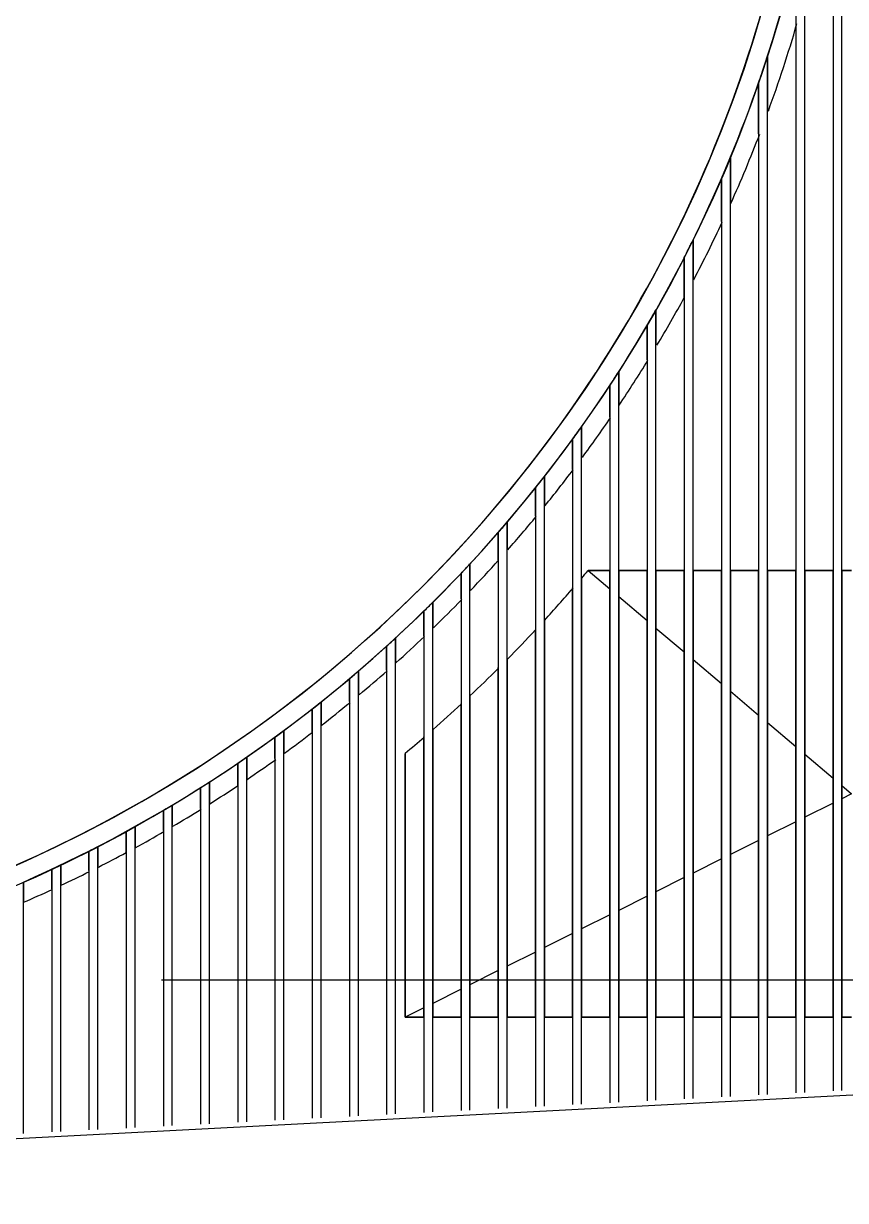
# Model space of a CAD drawing. Header units: millimetres. Extents: x -4391136 to -1798569, y -886572 to -291056.
# Drawn here: x -2135308 to -2134203, y -390037 to -388456 of the extents above; entities that cross this region are included whole.
import ezdxf

# ---------------------------------------------------------------- set-up
doc = ezdxf.new("R2010")
doc.units = ezdxf.units.MM
doc.linetypes.add('TA_GL_005.00000', pattern=[13.75, 5, -1.25, 1.25, -1.25, 5])
for name, color, linetype in [('000 - 0_SYM_DWG_GRIDLINE_MAIN_COLOR_251', 7, 'Continuous'), ('000 - CONCRETE_EX_BUILDING_SUB_COLOR_251', 7, 'Continuous'), ('000 - CONCRETE_WALL_MAIN_COLOR_1', 7, 'Continuous')]:
    doc.layers.add(name, color=color, linetype=linetype)
doc.styles.add('TA', font='', dxfattribs={"height": 4.5})
doc.styles.get('TA').set_extended_font_data('Cordia New')

# ---------------------------------------------------------------- blocks, each defined once
blk = doc.blocks.new('*U2335')
at = {"layer": '000 - 0_SYM_DWG_GRIDLINE_MAIN_COLOR_251', "color": 7, "linetype": 'ByBlock', "ltscale": 5}
blk.add_line((20, 0), (-573.796, 0), dxfattribs=at)
at = {"color": 7, "style": 'TA', "flags": 1}
blk.add_attdef('LOCATION', (6, -6), '', height=4.5, rotation=270, dxfattribs=at)
blk = doc.blocks.new('W-1-PP17-ENT2_REV00_20260527-020919_ELEVATION_2_DIMS')
at = {"layer": '000 - 0_SYM_DWG_GRIDLINE_MAIN_COLOR_251', "color": 7, "linetype": 'TA_GL_005.00000', "xscale": 50, "yscale": 50, "zscale": 50, "rotation": 180}
blk.add_blockref('*U2335', (-26525, 106090), dxfattribs=at)
blk = doc.blocks.new('A$C3de08056')
at = {"layer": '000 - CONCRETE_WALL_MAIN_COLOR_1', "color": 7}
blk.add_line((-25909.9, -239), (-28909.6, -396.2), dxfattribs=at)
blk = doc.blocks.new('DPA_CP_Entrance Canopy Curve_Ent 2_Edge Rev B-2 - Entrance Canopy Curve_Right-28747511-ENTRANCE 2 - ELEVATION 2')
at = {"layer": '000 - CONCRETE_EX_BUILDING_SUB_COLOR_251', "color": 7}
for p, q in [((-516578.4, 108215), (-516578.4, 105940.8)), ((-516566.4, 105941.4), (-516566.4, 108215)), ((-516616.4, 105938.8), (-516616.4, 107520.6)), ((-516628.4, 107466.8), (-516628.4, 105938.2)), ((-516666.4, 105936.2), (-516666.4, 107331.2)), ((-516666.4, 107331.2), (-516666.4, 107257.7)), ((-516678.4, 107295.2), (-516678.4, 105935.6)), ((-516678.4, 107226.9), (-516678.4, 107295.2)), ((-516716.4, 105933.6), (-516716.4, 107194.9)), ((-516716.4, 107194.9), (-516716.4, 107133.2)), ((-516728.4, 107166.5), (-516728.4, 105932.9)), ((-516728.4, 107108.7), (-516728.4, 107166.5)), ((-516766.4, 105930.9), (-516766.4, 107084.3)), ((-516766.4, 107084.3), (-516766.4, 107031)), ((-516778.4, 107060.4), (-516778.4, 105930.3)), ((-516778.4, 107007.2), (-516778.4, 107060.4)), ((-516816.4, 105928.3), (-516816.4, 106989.9)), ((-516816.4, 106989.9), (-516816.4, 106943.4)), ((-516828.4, 106969.1), (-516828.4, 105927.7)), ((-516828.4, 106923.2), (-516828.4, 106969.1)), ((-516866.4, 105925.7), (-516866.4, 106907.1)), ((-516866.4, 106907.1), (-516866.4, 106862.7)), ((-516878.4, 106888.6), (-516878.4, 105925.1)), ((-516878.4, 106845.9), (-516878.4, 106888.6)), ((-516916.4, 105923.1), (-516916.4, 106833)), ((-516916.4, 106833), (-516916.4, 106792.7)), ((-516928.4, 106816.4), (-516928.4, 105922.5)), ((-516928.4, 106775.9), (-516928.4, 106816.4)), ((-516966.4, 105920.5), (-516966.4, 106766)), ((-516966.4, 106766), (-516966.4, 106727.7)), ((-516978.4, 106750.9), (-516978.4, 105919.8)), ((-516978.4, 106713.5), (-516978.4, 106750.9)), ((-517016.4, 105917.8), (-517016.4, 106705)), ((-517016.4, 106705), (-517016.4, 106668.7)), ((-517028.4, 106691.1), (-517028.4, 105917.2)), ((-517028.4, 106654.5), (-517028.4, 106691.1)), ((-517066.4, 105915.2), (-517066.4, 106648.9)), ((-517066.4, 106648.9), (-517066.4, 106614)), ((-517078.4, 106636.1), (-517078.4, 105914.6)), ((-517078.4, 106602), (-517078.4, 106636.1)), ((-516907.6, 106640), (-516878.4, 106640)), ((-516878.4, 106640), (-516907.6, 106640)), ((-516907.6, 106640), (-516878.4, 106640)), ((-516878.4, 106640), (-516907.6, 106640)), ((-516907.6, 106640), (-516878.4, 106640)), ((-516878.4, 106640), (-516907.6, 106640)), ((-516878.4, 106040), (-516878.4, 106640)), ((-516866.4, 106640), (-516828.4, 106640)), ((-516828.4, 106640), (-516866.4, 106640)), ((-516866.4, 106640), (-516866.4, 106040)), ((-516866.4, 106640), (-516828.4, 106640)), ((-516828.4, 106640), (-516866.4, 106640)), ((-516866.4, 106640), (-516828.4, 106640)), ((-516828.4, 106640), (-516866.4, 106640)), ((-516828.4, 106040), (-516828.4, 106640)), ((-516816.4, 106640), (-516778.4, 106640)), ((-516778.4, 106640), (-516816.4, 106640)), ((-516816.4, 106640), (-516816.4, 106040)), ((-516816.4, 106640), (-516778.4, 106640)), ((-516778.4, 106640), (-516816.4, 106640)), ((-516816.4, 106640), (-516778.4, 106640)), ((-516778.4, 106640), (-516816.4, 106640)), ((-516778.4, 106040), (-516778.4, 106640)), ((-516766.4, 106640), (-516728.4, 106640)), ((-516728.4, 106640), (-516766.4, 106640)), ((-516766.4, 106640), (-516766.4, 106040)), ((-516766.4, 106640), (-516728.4, 106640)), ((-516728.4, 106640), (-516766.4, 106640)), ((-516766.4, 106640), (-516728.4, 106640)), ((-516728.4, 106640), (-516766.4, 106640)), ((-516728.4, 106040), (-516728.4, 106640)), ((-516716.4, 106640), (-516678.4, 106640)), ((-516678.4, 106640), (-516716.4, 106640)), ((-516716.4, 106640), (-516716.4, 106040)), ((-516716.4, 106640), (-516678.4, 106640)), ((-516678.4, 106640), (-516716.4, 106640)), ((-516716.4, 106640), (-516678.4, 106640)), ((-516678.4, 106640), (-516716.4, 106640)), ((-516678.4, 106040), (-516678.4, 106640)), ((-516666.4, 106640), (-516628.4, 106640)), ((-516628.4, 106640), (-516666.4, 106640)), ((-516666.4, 106640), (-516666.4, 106040)), ((-516666.4, 106640), (-516628.4, 106640)), ((-516628.4, 106640), (-516666.4, 106640)), ((-516666.4, 106640), (-516628.4, 106640)), ((-516628.4, 106640), (-516666.4, 106640)), ((-516628.4, 106040), (-516628.4, 106640)), ((-516616.4, 106640), (-516578.4, 106640)), ((-516578.4, 106640), (-516616.4, 106640)), ((-516616.4, 106640), (-516616.4, 106040)), ((-516616.4, 106640), (-516578.4, 106640)), ((-516578.4, 106640), (-516616.4, 106640)), ((-516616.4, 106640), (-516578.4, 106640)), ((-516578.4, 106640), (-516616.4, 106640)), ((-516578.4, 106040), (-516578.4, 106640)), ((-516566.4, 106640), (-516553.4, 106640)), ((-516553.4, 106640), (-516566.4, 106640)), ((-516566.4, 106640), (-516566.4, 106040)), ((-516566.4, 106640), (-516553.4, 106640)), ((-516553.4, 106640), (-516566.4, 106640)), ((-516566.4, 106640), (-516553.4, 106640)), ((-516553.4, 106640), (-516566.4, 106640)), ((-516928.4, 106040), (-516928.4, 106616.6)), ((-516916.4, 106630.1), (-516916.4, 106040)), ((-517128.4, 106585.3), (-517128.4, 105912)), ((-517128.4, 106552), (-517128.4, 106585.3)), ((-517116.4, 105912.6), (-517116.4, 106597.1)), ((-517116.4, 106597.1), (-517116.4, 106564)), ((-516966.4, 106573.8), (-516966.4, 106040)), ((-516978.4, 106040), (-516978.4, 106560.3)), ((-517178.4, 106538.3), (-517178.4, 105909.4)), ((-517178.4, 106506.3), (-517178.4, 106538.3)), ((-517166.4, 105910), (-517166.4, 106549.3)), ((-517166.4, 106549.3), (-517166.4, 106516.4)), ((-517016.4, 106521.6), (-517016.4, 106040)), ((-517216.4, 105907.4), (-517216.4, 106504.8)), ((-517216.4, 106504.8), (-517216.4, 106474.1)), ((-517028.4, 106040), (-517028.4, 106509.6)), ((-517228.4, 106494.6), (-517228.4, 105906.7)), ((-517228.4, 106463.9), (-517228.4, 106494.6)), ((-517266.4, 105904.7), (-517266.4, 106463.5)), ((-517266.4, 106463.5), (-517266.4, 106431.8)), ((-517078.4, 106040), (-517078.4, 106460.9)), ((-517066.4, 106471.6), (-517066.4, 106040)), ((-517278.4, 106454.1), (-517278.4, 105904.1)), ((-517278.4, 106423.1), (-517278.4, 106454.1)), ((-517116.4, 106427.2), (-517116.4, 106040)), ((-517328.4, 106416.3), (-517328.4, 105901.5)), ((-517328.4, 106387.4), (-517328.4, 106416.3)), ((-517316.4, 105902.1), (-517316.4, 106425.1)), ((-517316.4, 106425.1), (-517316.4, 106396)), ((-517128.4, 106040), (-517128.4, 106416.6)), ((-517153.4, 106040), (-517153.4, 106394.4)), ((-517153.4, 106394.4), (-517153.4, 106040)), ((-517153.4, 106040), (-517153.4, 106394.4)), ((-517153.4, 106394.4), (-517153.4, 106040)), ((-517153.4, 106040), (-517153.4, 106394.4)), ((-517153.4, 106394.4), (-517153.4, 106040)), ((-517378.4, 106381.1), (-517378.4, 105898.9)), ((-517378.4, 106351.7), (-517378.4, 106381.1)), ((-517366.4, 105899.5), (-517366.4, 106389.3)), ((-517366.4, 106389.3), (-517366.4, 106360.3)), ((-517428.4, 106348.3), (-517428.4, 105896.3)), ((-517428.4, 106320.3), (-517428.4, 106348.3)), ((-517416.4, 105896.9), (-517416.4, 106356)), ((-517416.4, 106356), (-517416.4, 106327.5)), ((-517478.4, 106317.9), (-517478.4, 105893.6)), ((-517478.4, 106290.6), (-517478.4, 106317.9)), ((-517466.4, 105894.3), (-517466.4, 106325)), ((-517466.4, 106325), (-517466.4, 106297.7)), ((-517528.4, 106289.5), (-517528.4, 105891)), ((-517528.4, 106261.3), (-517528.4, 106289.5)), ((-517516.4, 105891.6), (-517516.4, 106296.1)), ((-517516.4, 106296.1), (-517516.4, 106267.9)), ((-517566.4, 105889), (-517566.4, 106269.3)), ((-517566.4, 106269.3), (-517566.4, 106242.8)), ((-517578.4, 106263.2), (-517578.4, 105888.4)), ((-517578.4, 106236.9), (-517578.4, 106263.2)), ((-517628.4, 106238.8), (-517628.4, 105885.8)), ((-517628.4, 106212.5), (-517628.4, 106238.8)), ((-517616.4, 105886.4), (-517616.4, 106244.5)), ((-517616.4, 106244.5), (-517616.4, 106218.3)), ((-517666.4, 105883.8), (-517666.4, 106221.5)), ((-517666.4, 106221.5), (-517666.4, 106194.5)), ((-517128.4, 106040), (-517153.4, 106040)), ((-517153.4, 106040), (-517128.4, 106040)), ((-517128.4, 106040), (-517153.4, 106040)), ((-517153.4, 106040), (-517128.4, 106040)), ((-517128.4, 106040), (-517153.4, 106040)), ((-517153.4, 106040), (-517128.4, 106040)), ((-517078.4, 106040), (-517116.4, 106040)), ((-517116.4, 106040), (-517078.4, 106040)), ((-517078.4, 106040), (-517116.4, 106040)), ((-517116.4, 106040), (-517078.4, 106040)), ((-517078.4, 106040), (-517116.4, 106040)), ((-517116.4, 106040), (-517078.4, 106040)), ((-517028.4, 106040), (-517066.4, 106040)), ((-517066.4, 106040), (-517028.4, 106040)), ((-517028.4, 106040), (-517066.4, 106040)), ((-517066.4, 106040), (-517028.4, 106040)), ((-517028.4, 106040), (-517066.4, 106040)), ((-517066.4, 106040), (-517028.4, 106040)), ((-516978.4, 106040), (-517016.4, 106040)), ((-517016.4, 106040), (-516978.4, 106040)), ((-516978.4, 106040), (-517016.4, 106040)), ((-517016.4, 106040), (-516978.4, 106040)), ((-516978.4, 106040), (-517016.4, 106040)), ((-517016.4, 106040), (-516978.4, 106040)), ((-516928.4, 106040), (-516966.4, 106040)), ((-516966.4, 106040), (-516928.4, 106040)), ((-516928.4, 106040), (-516966.4, 106040)), ((-516966.4, 106040), (-516928.4, 106040)), ((-516928.4, 106040), (-516966.4, 106040)), ((-516966.4, 106040), (-516928.4, 106040)), ((-516878.4, 106040), (-516916.4, 106040)), ((-516916.4, 106040), (-516878.4, 106040)), ((-516878.4, 106040), (-516916.4, 106040)), ((-516916.4, 106040), (-516878.4, 106040)), ((-516878.4, 106040), (-516916.4, 106040)), ((-516916.4, 106040), (-516878.4, 106040)), ((-516828.4, 106040), (-516866.4, 106040)), ((-516866.4, 106040), (-516828.4, 106040)), ((-516828.4, 106040), (-516866.4, 106040)), ((-516866.4, 106040), (-516828.4, 106040)), ((-516828.4, 106040), (-516866.4, 106040)), ((-516866.4, 106040), (-516828.4, 106040)), ((-516778.4, 106040), (-516816.4, 106040)), ((-516816.4, 106040), (-516778.4, 106040)), ((-516778.4, 106040), (-516816.4, 106040)), ((-516816.4, 106040), (-516778.4, 106040)), ((-516778.4, 106040), (-516816.4, 106040)), ((-516816.4, 106040), (-516778.4, 106040)), ((-516728.4, 106040), (-516766.4, 106040)), ((-516766.4, 106040), (-516728.4, 106040)), ((-516728.4, 106040), (-516766.4, 106040)), ((-516766.4, 106040), (-516728.4, 106040)), ((-516728.4, 106040), (-516766.4, 106040)), ((-516766.4, 106040), (-516728.4, 106040)), ((-516678.4, 106040), (-516716.4, 106040)), ((-516716.4, 106040), (-516678.4, 106040)), ((-516678.4, 106040), (-516716.4, 106040)), ((-516716.4, 106040), (-516678.4, 106040)), ((-516678.4, 106040), (-516716.4, 106040)), ((-516716.4, 106040), (-516678.4, 106040)), ((-516628.4, 106040), (-516666.4, 106040)), ((-516666.4, 106040), (-516628.4, 106040)), ((-516628.4, 106040), (-516666.4, 106040)), ((-516666.4, 106040), (-516628.4, 106040)), ((-516628.4, 106040), (-516666.4, 106040)), ((-516666.4, 106040), (-516628.4, 106040)), ((-516578.4, 106040), (-516616.4, 106040)), ((-516616.4, 106040), (-516578.4, 106040)), ((-516578.4, 106040), (-516616.4, 106040)), ((-516616.4, 106040), (-516578.4, 106040)), ((-516578.4, 106040), (-516616.4, 106040)), ((-516616.4, 106040), (-516578.4, 106040)), ((-516553.4, 106040), (-516566.4, 106040)), ((-516566.4, 106040), (-516553.4, 106040)), ((-516553.4, 106040), (-516566.4, 106040)), ((-516566.4, 106040), (-516553.4, 106040)), ((-516553.4, 106040), (-516566.4, 106040)), ((-516566.4, 106040), (-516553.4, 106040))]:
    blk.add_line(p, q, dxfattribs=at)
for radius, start, end in [(1800, 270, 360), (1825, 270.1424, 0), (1800, 326.8421, 360), (1825, 341.0969, 359.9956), (1850, 339.9645, 343.7922), (1850, 339.9645, 343.7922), (1850, 339.9645, 343.7922), (1850, 339.9645, 343.7922), (1850, 339.9645, 343.7922), (1850, 339.9645, 343.7922), (1825, 340.9444, 342.1342), (1825, 340.9444, 342.1342), (1825, 326.9004, 341.0701), (1850, 335.8089, 338.9418), (1850, 335.8089, 338.9418), (1850, 335.8089, 338.9418), (1850, 335.8089, 338.9418), (1850, 335.8089, 338.9418), (1850, 335.8089, 338.9418), (1825, 336.6073, 337.5751), (1825, 336.6073, 337.5751), (1850, 332.282, 334.9624), (1850, 332.282, 334.9624), (1850, 332.282, 334.9624), (1850, 332.282, 334.9624), (1850, 332.282, 334.9624), (1850, 332.282, 334.9624), (1825, 332.9245, 333.7643), (1825, 333.3619, 333.7643), (1825, 332.9245, 333.3444), (1850, 329.1562, 331.456), (1850, 329.1562, 331.456), (1850, 329.1562, 331.456), (1850, 329.1562, 331.456), (1850, 329.1562, 331.456), (1850, 329.1562, 331.456), (1825, 329.6563, 330.4106), (1825, 329.6563, 330.4106), (1850, 326.2149, 328.4299), (1850, 326.2149, 328.4299), (1850, 326.2149, 328.4299), (1850, 326.2149, 328.4299), (1850, 326.2149, 328.4299), (1850, 326.2149, 328.4299), (1800, 270, 326.8114), (1825, 326.6798, 327.372), (1825, 326.6798, 327.372), (1825, 293.8186, 326.8885), (1850, 323.5492, 325.5752), (1850, 323.5492, 325.5752), (1850, 323.5492, 325.5752), (1850, 323.5492, 325.5752), (1850, 323.5492, 325.5752), (1850, 323.5492, 325.5752), (1825, 323.922, 324.5667), (1825, 323.922, 324.5667), (1850, 321.0068, 322.9095), (1850, 321.0068, 322.9095), (1850, 321.0068, 322.9095), (1850, 321.0068, 322.9095), (1850, 321.0068, 322.9095), (1850, 321.0068, 322.9095), (1825, 321.3356, 321.9427), (1825, 321.3356, 321.9427), (1850, 318.6101, 320.4316), (1850, 318.6101, 320.4316), (1850, 318.6101, 320.4316), (1850, 318.6101, 320.4316), (1850, 318.6101, 320.4316), (1850, 318.6101, 320.4316), (1825, 318.8876, 319.4639), (1825, 318.8876, 319.1758), (1825, 319.1942, 319.4639), (1825, 316.5541, 317.1048), (1825, 316.5541, 317.1048), (1850, 316.3128, 318.0349), (1850, 316.3128, 318.0349), (1850, 316.3128, 318.0349), (1850, 316.3128, 318.0349), (1850, 316.3128, 318.0349), (1850, 316.3128, 318.0349), (1950, 319.7024, 320.0908), (1950, 319.7024, 320.0908), (1950, 319.7024, 320.0908), (1950, 319.7024, 320.0908), (1950, 319.7024, 320.0908), (1950, 319.7024, 320.0908), (1950, 317.4899, 319.1714), (1950, 317.4899, 319.1714), (1950, 317.4899, 319.1714), (1950, 317.4899, 319.1714), (1950, 317.4899, 319.1714), (1950, 317.4899, 319.1714), (1850, 314.1222, 315.787), (1850, 314.1222, 315.787), (1850, 314.1222, 315.787), (1850, 314.1222, 315.787), (1850, 314.1222, 315.787), (1850, 314.1222, 315.787), (1825, 314.317, 314.8459), (1825, 314.317, 314.8459), (1950, 315.3633, 316.9589), (1950, 315.3633, 316.9589), (1950, 315.3633, 316.9589), (1950, 315.3633, 316.9589), (1950, 315.3633, 316.9589), (1950, 315.3633, 316.9589), (1825, 312.162, 312.6724), (1825, 312.162, 312.6724), (1850, 311.983, 313.5965), (1850, 311.983, 313.5965), (1850, 311.983, 313.5965), (1850, 311.983, 313.5965), (1850, 311.983, 313.5965), (1850, 311.983, 313.5965), (1825, 310.0782, 310.5724), (1825, 310.0782, 310.5724), (1850, 309.9531, 311.4958), (1850, 309.9531, 311.4958), (1850, 309.9531, 311.4958), (1850, 309.9531, 311.4958), (1850, 309.9531, 311.4958), (1850, 309.9531, 311.4958), (1950, 313.2861, 314.8648), (1950, 313.2861, 314.8648), (1950, 313.2861, 314.8648), (1950, 313.2861, 314.8648), (1950, 313.2861, 314.8648), (1950, 313.2861, 314.8648), (1825, 308.0563, 308.5363), (1825, 308.0563, 308.2963), (1825, 308.3162, 308.5363), (1850, 307.9232, 309.4659), (1850, 307.9232, 309.4659), (1850, 307.9232, 309.4659), (1850, 307.9232, 309.4659), (1850, 307.9232, 309.4659), (1850, 307.9232, 309.4659), (1950, 311.3215, 312.8142), (1950, 311.3215, 312.8142), (1950, 311.3215, 312.8142), (1950, 311.3215, 312.8142), (1950, 311.3215, 312.8142), (1950, 311.3215, 312.8142), (1825, 306.0888, 306.5564), (1825, 306.1191, 306.5564), (1850, 306.0181, 307.4646), (1850, 306.0181, 307.4646), (1850, 306.0181, 307.4646), (1850, 306.0181, 307.4646), (1850, 306.0181, 307.4646), (1850, 306.0181, 307.4646), (1950, 309.8683, 310.8501), (1950, 309.8683, 310.8501), (1950, 309.8683, 310.8501), (1950, 309.8683, 310.8501), (1950, 309.8683, 310.8501), (1950, 309.8683, 310.8501), (1825, 304.1693, 304.6259), (1825, 304.1693, 304.6259), (1850, 304.1149, 305.5614), (1850, 304.1149, 305.5614), (1850, 304.1149, 305.5614), (1850, 304.1149, 305.5614), (1850, 304.1149, 305.5614), (1850, 304.1149, 305.5614), (1825, 302.2926, 302.7394), (1825, 302.2926, 302.7394), (1850, 302.2614, 303.6581), (1850, 302.2614, 303.6581), (1850, 302.2614, 303.6581), (1850, 302.2614, 303.6581), (1850, 302.2614, 303.6581), (1850, 302.2614, 303.6581), (1825, 300.454, 300.892), (1825, 300.454, 300.892), (1850, 300.4583, 301.8286), (1850, 300.4583, 301.8286), (1850, 300.4583, 301.8286), (1850, 300.4583, 301.8286), (1850, 300.4583, 301.8286), (1850, 300.4583, 301.8286), (1825, 298.6494, 299.0796), (1825, 298.6494, 298.8645), (1825, 298.8863, 299.0796), (1850, 298.6552, 300.0255), (1850, 298.6552, 300.0255), (1850, 298.6552, 300.0255), (1850, 298.6552, 300.0255), (1850, 298.6552, 300.0255), (1850, 298.6552, 300.0255), (1825, 296.8754, 297.2985), (1825, 296.8754, 297.2985), (1850, 296.9207, 298.2311), (1850, 296.9207, 298.2311), (1850, 296.9207, 298.2311), (1850, 296.9207, 298.2311), (1850, 296.9207, 298.2311), (1850, 296.9207, 298.2311), (1825, 295.1288, 295.5456), (1825, 295.1288, 295.5456), (1850, 295.1966, 296.5069), (1850, 295.1966, 296.5069), (1850, 295.1966, 296.5069), (1850, 295.1966, 296.5069), (1850, 295.1966, 296.5069), (1850, 295.1966, 296.5069), (1850, 293.48, 294.7828), (1850, 293.48, 294.7828), (1850, 293.48, 294.7828), (1850, 293.48, 294.7828), (1850, 293.48, 294.7828), (1850, 293.48, 294.7828)]:
    blk.add_arc((-518403.4, 107891.1), radius, start, end, dxfattribs=at)
blk = doc.blocks.new('DPA_CP_Entrance Canopy Curve_Ent 2_Edge Rev B-1 - Entrance Canopy Curve_Left-31479712-ENTRANCE 2 - ELEVATION 2')
at = {"layer": '000 - CONCRETE_EX_BUILDING_SUB_COLOR_251', "color": 7}
for p, q in [((-516666.4, 107257.7), (-516666.4, 107331.2)), ((-516666.4, 107331.2), (-516666.4, 107257.7)), ((-516678.4, 107295.2), (-516678.4, 107226.9)), ((-516678.4, 107226.9), (-516678.4, 107295.2)), ((-516716.4, 107133.2), (-516716.4, 107194.9)), ((-516716.4, 107194.9), (-516716.4, 107133.2)), ((-516728.4, 107166.5), (-516728.4, 107108.7)), ((-516728.4, 107108.7), (-516728.4, 107166.5)), ((-516766.4, 107031), (-516766.4, 107084.3)), ((-516766.4, 107084.3), (-516766.4, 107031)), ((-516778.4, 107060.4), (-516778.4, 107007.2)), ((-516778.4, 107007.2), (-516778.4, 107060.4)), ((-516816.4, 106943.4), (-516816.4, 106989.9)), ((-516816.4, 106989.9), (-516816.4, 106943.4)), ((-516828.4, 106969.1), (-516828.4, 106923.2)), ((-516828.4, 106923.2), (-516828.4, 106969.1)), ((-516866.4, 106862.7), (-516866.4, 106907.1)), ((-516866.4, 106907.1), (-516866.4, 106862.7)), ((-516878.4, 106888.6), (-516878.4, 106845.9)), ((-516878.4, 106845.9), (-516878.4, 106888.6)), ((-516916.4, 106792.7), (-516916.4, 106833)), ((-516916.4, 106833), (-516916.4, 106792.7)), ((-516928.4, 106816.4), (-516928.4, 106775.9)), ((-516928.4, 106775.9), (-516928.4, 106816.4)), ((-516966.4, 106727.7), (-516966.4, 106766)), ((-516966.4, 106766), (-516966.4, 106727.7)), ((-516978.4, 106750.9), (-516978.4, 106713.5)), ((-516978.4, 106713.5), (-516978.4, 106750.9)), ((-517016.4, 106668.7), (-517016.4, 106705)), ((-517016.4, 106705), (-517016.4, 106668.7)), ((-517028.4, 106691.1), (-517028.4, 106654.5)), ((-517028.4, 106654.5), (-517028.4, 106691.1)), ((-517066.4, 106614), (-517066.4, 106648.9)), ((-517066.4, 106648.9), (-517066.4, 106614)), ((-517078.4, 106636.1), (-517078.4, 106602)), ((-517078.4, 106602), (-517078.4, 106636.1)), ((-516907.6, 106640), (-516878.4, 106615.2)), ((-516907.6, 106640), (-516878.4, 106640)), ((-516878.4, 106640), (-516907.6, 106640)), ((-516907.6, 106640), (-516878.4, 106640)), ((-516878.4, 106640), (-516907.6, 106640)), ((-516907.6, 106640), (-516878.4, 106640)), ((-516878.4, 106640), (-516907.6, 106640)), ((-516878.4, 106640), (-516878.4, 106040)), ((-516878.4, 106040), (-516878.4, 106640)), ((-516866.4, 106640), (-516828.4, 106640)), ((-516828.4, 106640), (-516866.4, 106640)), ((-516866.4, 106040), (-516866.4, 106640)), ((-516866.4, 106640), (-516866.4, 106040)), ((-516866.4, 106640), (-516828.4, 106640)), ((-516828.4, 106640), (-516866.4, 106640)), ((-516866.4, 106640), (-516828.4, 106640)), ((-516828.4, 106640), (-516866.4, 106640)), ((-516828.4, 106640), (-516828.4, 106040)), ((-516828.4, 106040), (-516828.4, 106640)), ((-516816.4, 106640), (-516778.4, 106640)), ((-516778.4, 106640), (-516816.4, 106640)), ((-516816.4, 106040), (-516816.4, 106640)), ((-516816.4, 106640), (-516816.4, 106040)), ((-516816.4, 106640), (-516778.4, 106640)), ((-516778.4, 106640), (-516816.4, 106640)), ((-516816.4, 106640), (-516778.4, 106640)), ((-516778.4, 106640), (-516816.4, 106640)), ((-516778.4, 106640), (-516778.4, 106040)), ((-516778.4, 106040), (-516778.4, 106640)), ((-516766.4, 106640), (-516728.4, 106640)), ((-516728.4, 106640), (-516766.4, 106640)), ((-516766.4, 106040), (-516766.4, 106640)), ((-516766.4, 106640), (-516766.4, 106040)), ((-516766.4, 106640), (-516728.4, 106640)), ((-516728.4, 106640), (-516766.4, 106640)), ((-516766.4, 106640), (-516728.4, 106640)), ((-516728.4, 106640), (-516766.4, 106640)), ((-516728.4, 106640), (-516728.4, 106040)), ((-516728.4, 106040), (-516728.4, 106640)), ((-516716.4, 106640), (-516678.4, 106640)), ((-516678.4, 106640), (-516716.4, 106640)), ((-516716.4, 106040), (-516716.4, 106640)), ((-516716.4, 106640), (-516716.4, 106040)), ((-516716.4, 106640), (-516678.4, 106640)), ((-516678.4, 106640), (-516716.4, 106640)), ((-516716.4, 106640), (-516678.4, 106640)), ((-516678.4, 106640), (-516716.4, 106640)), ((-516678.4, 106640), (-516678.4, 106040)), ((-516678.4, 106040), (-516678.4, 106640)), ((-516666.4, 106640), (-516628.4, 106640)), ((-516628.4, 106640), (-516666.4, 106640)), ((-516666.4, 106040), (-516666.4, 106640)), ((-516666.4, 106640), (-516666.4, 106040)), ((-516666.4, 106640), (-516628.4, 106640)), ((-516628.4, 106640), (-516666.4, 106640)), ((-516666.4, 106640), (-516628.4, 106640)), ((-516628.4, 106640), (-516666.4, 106640)), ((-516628.4, 106640), (-516628.4, 106040)), ((-516628.4, 106040), (-516628.4, 106640)), ((-516616.4, 106640), (-516578.4, 106640)), ((-516578.4, 106640), (-516616.4, 106640)), ((-516616.4, 106040), (-516616.4, 106640)), ((-516616.4, 106640), (-516616.4, 106040)), ((-516616.4, 106640), (-516578.4, 106640)), ((-516578.4, 106640), (-516616.4, 106640)), ((-516616.4, 106640), (-516578.4, 106640)), ((-516578.4, 106640), (-516616.4, 106640)), ((-516578.4, 106640), (-516578.4, 106040)), ((-516578.4, 106040), (-516578.4, 106640)), ((-516566.4, 106640), (-516553.4, 106640)), ((-516553.4, 106640), (-516566.4, 106640)), ((-516566.4, 106040), (-516566.4, 106640)), ((-516566.4, 106640), (-516566.4, 106040)), ((-516566.4, 106640), (-516553.4, 106640)), ((-516553.4, 106640), (-516566.4, 106640)), ((-516566.4, 106640), (-516553.4, 106640)), ((-516553.4, 106640), (-516566.4, 106640)), ((-516928.4, 106616.6), (-516928.4, 106040)), ((-516928.4, 106040), (-516928.4, 106616.6)), ((-516916.4, 106040), (-516916.4, 106630.1)), ((-516916.4, 106630.1), (-516916.4, 106040)), ((-516866.4, 106605.1), (-516828.4, 106572.9)), ((-517128.4, 106585.3), (-517128.4, 106552)), ((-517128.4, 106552), (-517128.4, 106585.3)), ((-517116.4, 106564), (-517116.4, 106597.1)), ((-517116.4, 106597.1), (-517116.4, 106564)), ((-516966.4, 106040), (-516966.4, 106573.8)), ((-516966.4, 106573.8), (-516966.4, 106040)), ((-516978.4, 106560.3), (-516978.4, 106040)), ((-516978.4, 106040), (-516978.4, 106560.3)), ((-516816.4, 106562.7), (-516778.4, 106530.6)), ((-517178.4, 106538.3), (-517178.4, 106506.3)), ((-517178.4, 106506.3), (-517178.4, 106538.3)), ((-517166.4, 106516.4), (-517166.4, 106549.3)), ((-517166.4, 106549.3), (-517166.4, 106516.4)), ((-517016.4, 106040), (-517016.4, 106521.6)), ((-517016.4, 106521.6), (-517016.4, 106040)), ((-517216.4, 106474.1), (-517216.4, 106504.8)), ((-517216.4, 106504.8), (-517216.4, 106474.1)), ((-517028.4, 106509.6), (-517028.4, 106040)), ((-517028.4, 106040), (-517028.4, 106509.6)), ((-516766.4, 106520.4), (-516728.4, 106488.2)), ((-517228.4, 106494.6), (-517228.4, 106463.9)), ((-517228.4, 106463.9), (-517228.4, 106494.6)), ((-516716.4, 106478.1), (-516678.4, 106445.9)), ((-517266.4, 106431.8), (-517266.4, 106463.5)), ((-517266.4, 106463.5), (-517266.4, 106431.8)), ((-517078.4, 106460.9), (-517078.4, 106040)), ((-517078.4, 106040), (-517078.4, 106460.9)), ((-517066.4, 106040), (-517066.4, 106471.6)), ((-517066.4, 106471.6), (-517066.4, 106040)), ((-517278.4, 106454.1), (-517278.4, 106423.1)), ((-517278.4, 106423.1), (-517278.4, 106454.1)), ((-517116.4, 106040), (-517116.4, 106427.2)), ((-517116.4, 106427.2), (-517116.4, 106040)), ((-516666.4, 106435.7), (-516628.4, 106403.5)), ((-517328.4, 106416.3), (-517328.4, 106387.4)), ((-517328.4, 106387.4), (-517328.4, 106416.3)), ((-517316.4, 106396), (-517316.4, 106425.1)), ((-517316.4, 106425.1), (-517316.4, 106396)), ((-517128.4, 106416.6), (-517128.4, 106040)), ((-517128.4, 106040), (-517128.4, 106416.6)), ((-517153.4, 106040), (-517153.4, 106394.4)), ((-517153.4, 106394.4), (-517153.4, 106040)), ((-517153.4, 106040), (-517153.4, 106394.4)), ((-517153.4, 106394.4), (-517153.4, 106040)), ((-517153.4, 106040), (-517153.4, 106394.4)), ((-517153.4, 106394.4), (-517153.4, 106040)), ((-517378.4, 106381.1), (-517378.4, 106351.7)), ((-517378.4, 106351.7), (-517378.4, 106381.1)), ((-517366.4, 106360.3), (-517366.4, 106389.3)), ((-517366.4, 106389.3), (-517366.4, 106360.3)), ((-516616.4, 106393.4), (-516578.4, 106361.2)), ((-517428.4, 106348.3), (-517428.4, 106320.3)), ((-517428.4, 106320.3), (-517428.4, 106348.3)), ((-517416.4, 106327.5), (-517416.4, 106356)), ((-517416.4, 106356), (-517416.4, 106327.5)), ((-516566.4, 106351), (-516553.4, 106340)), ((-516553.4, 106340), (-516566.4, 106333.5)), ((-517478.4, 106317.9), (-517478.4, 106290.6)), ((-517478.4, 106290.6), (-517478.4, 106317.9)), ((-517466.4, 106297.7), (-517466.4, 106325)), ((-517466.4, 106325), (-517466.4, 106297.7)), ((-516578.4, 106327.5), (-516616.4, 106308.5)), ((-516628.4, 106302.5), (-516666.4, 106283.5)), ((-517528.4, 106289.5), (-517528.4, 106261.3)), ((-517528.4, 106261.3), (-517528.4, 106289.5)), ((-517516.4, 106267.9), (-517516.4, 106296.1)), ((-517516.4, 106296.1), (-517516.4, 106267.9)), ((-517566.4, 106242.8), (-517566.4, 106269.3)), ((-517566.4, 106269.3), (-517566.4, 106242.8)), ((-516678.4, 106277.5), (-516716.4, 106258.5)), ((-517578.4, 106263.2), (-517578.4, 106236.9)), ((-517578.4, 106236.9), (-517578.4, 106263.2)), ((-516728.4, 106252.5), (-516766.4, 106233.5)), ((-517628.4, 106238.8), (-517628.4, 106212.5)), ((-517628.4, 106212.5), (-517628.4, 106238.8)), ((-517616.4, 106218.3), (-517616.4, 106244.5)), ((-517616.4, 106244.5), (-517616.4, 106218.3)), ((-517666.4, 106194.5), (-517666.4, 106221.5)), ((-517666.4, 106221.5), (-517666.4, 106194.5)), ((-516778.4, 106227.5), (-516816.4, 106208.5)), ((-516828.4, 106202.5), (-516866.4, 106183.5)), ((-516878.4, 106177.5), (-516916.4, 106158.5)), ((-516928.4, 106152.5), (-516966.4, 106133.5)), ((-516978.4, 106127.5), (-517016.4, 106108.5)), ((-517028.4, 106102.5), (-517066.4, 106083.5)), ((-517078.4, 106077.5), (-517116.4, 106058.5)), ((-517128.4, 106052.5), (-517153.4, 106040)), ((-517128.4, 106040), (-517153.4, 106040)), ((-517153.4, 106040), (-517128.4, 106040)), ((-517128.4, 106040), (-517153.4, 106040)), ((-517153.4, 106040), (-517128.4, 106040)), ((-517128.4, 106040), (-517153.4, 106040)), ((-517153.4, 106040), (-517128.4, 106040)), ((-517078.4, 106040), (-517116.4, 106040)), ((-517116.4, 106040), (-517078.4, 106040)), ((-517078.4, 106040), (-517116.4, 106040)), ((-517116.4, 106040), (-517078.4, 106040)), ((-517078.4, 106040), (-517116.4, 106040)), ((-517116.4, 106040), (-517078.4, 106040)), ((-517028.4, 106040), (-517066.4, 106040)), ((-517066.4, 106040), (-517028.4, 106040)), ((-517028.4, 106040), (-517066.4, 106040)), ((-517066.4, 106040), (-517028.4, 106040)), ((-517028.4, 106040), (-517066.4, 106040)), ((-517066.4, 106040), (-517028.4, 106040)), ((-516978.4, 106040), (-517016.4, 106040)), ((-517016.4, 106040), (-516978.4, 106040)), ((-516978.4, 106040), (-517016.4, 106040)), ((-517016.4, 106040), (-516978.4, 106040)), ((-516978.4, 106040), (-517016.4, 106040)), ((-517016.4, 106040), (-516978.4, 106040)), ((-516928.4, 106040), (-516966.4, 106040)), ((-516966.4, 106040), (-516928.4, 106040)), ((-516928.4, 106040), (-516966.4, 106040)), ((-516966.4, 106040), (-516928.4, 106040)), ((-516928.4, 106040), (-516966.4, 106040)), ((-516966.4, 106040), (-516928.4, 106040)), ((-516878.4, 106040), (-516916.4, 106040)), ((-516916.4, 106040), (-516878.4, 106040)), ((-516878.4, 106040), (-516916.4, 106040)), ((-516916.4, 106040), (-516878.4, 106040)), ((-516878.4, 106040), (-516916.4, 106040)), ((-516916.4, 106040), (-516878.4, 106040)), ((-516828.4, 106040), (-516866.4, 106040)), ((-516866.4, 106040), (-516828.4, 106040)), ((-516828.4, 106040), (-516866.4, 106040)), ((-516866.4, 106040), (-516828.4, 106040)), ((-516828.4, 106040), (-516866.4, 106040)), ((-516866.4, 106040), (-516828.4, 106040)), ((-516778.4, 106040), (-516816.4, 106040)), ((-516816.4, 106040), (-516778.4, 106040)), ((-516778.4, 106040), (-516816.4, 106040)), ((-516816.4, 106040), (-516778.4, 106040)), ((-516778.4, 106040), (-516816.4, 106040)), ((-516816.4, 106040), (-516778.4, 106040)), ((-516728.4, 106040), (-516766.4, 106040)), ((-516766.4, 106040), (-516728.4, 106040)), ((-516728.4, 106040), (-516766.4, 106040)), ((-516766.4, 106040), (-516728.4, 106040)), ((-516728.4, 106040), (-516766.4, 106040)), ((-516766.4, 106040), (-516728.4, 106040)), ((-516678.4, 106040), (-516716.4, 106040)), ((-516716.4, 106040), (-516678.4, 106040)), ((-516678.4, 106040), (-516716.4, 106040)), ((-516716.4, 106040), (-516678.4, 106040)), ((-516678.4, 106040), (-516716.4, 106040)), ((-516716.4, 106040), (-516678.4, 106040)), ((-516628.4, 106040), (-516666.4, 106040)), ((-516666.4, 106040), (-516628.4, 106040)), ((-516628.4, 106040), (-516666.4, 106040)), ((-516666.4, 106040), (-516628.4, 106040)), ((-516628.4, 106040), (-516666.4, 106040)), ((-516666.4, 106040), (-516628.4, 106040)), ((-516578.4, 106040), (-516616.4, 106040)), ((-516616.4, 106040), (-516578.4, 106040)), ((-516578.4, 106040), (-516616.4, 106040)), ((-516616.4, 106040), (-516578.4, 106040)), ((-516578.4, 106040), (-516616.4, 106040)), ((-516616.4, 106040), (-516578.4, 106040)), ((-516553.4, 106040), (-516566.4, 106040)), ((-516566.4, 106040), (-516553.4, 106040)), ((-516553.4, 106040), (-516566.4, 106040)), ((-516566.4, 106040), (-516553.4, 106040)), ((-516553.4, 106040), (-516566.4, 106040)), ((-516566.4, 106040), (-516553.4, 106040))]:
    blk.add_line(p, q, dxfattribs=at)
for radius, start, end in [(1800, 326.8421, 0), (1800, 326.8421, 0), (1825, 341.0969, 359.9956), (1825, 341.0969, 359.9956), (1850, 339.9645, 343.7922), (1850, 339.9645, 343.7922), (1850, 339.9645, 343.7922), (1850, 339.9645, 343.7922), (1850, 339.9645, 343.7922), (1850, 339.9645, 343.7922), (1825, 340.9444, 342.1342), (1825, 340.9444, 342.1342), (1825, 326.9004, 341.0701), (1825, 326.9004, 341.0701), (1850, 335.8089, 338.9418), (1850, 335.8089, 338.9418), (1850, 335.8089, 338.9418), (1850, 335.8089, 338.9418), (1850, 335.8089, 338.9418), (1850, 335.8089, 338.9418), (1825, 336.6073, 337.5751), (1825, 336.6073, 337.5751), (1850, 332.282, 334.9624), (1850, 332.282, 334.9624), (1850, 332.282, 334.9624), (1850, 332.282, 334.9624), (1850, 332.282, 334.9624), (1850, 332.282, 334.9624), (1825, 333.3619, 333.7643), (1825, 333.3619, 333.7643), (1825, 332.9245, 333.3444), (1825, 332.9245, 333.3444), (1850, 329.1562, 331.456), (1850, 329.1562, 331.456), (1850, 329.1562, 331.456), (1850, 329.1562, 331.456), (1850, 329.1562, 331.456), (1850, 329.1562, 331.456), (1825, 329.6563, 330.4106), (1825, 329.6563, 330.4106), (1850, 326.2149, 328.4299), (1850, 326.2149, 328.4299), (1850, 326.2149, 328.4299), (1850, 326.2149, 328.4299), (1850, 326.2149, 328.4299), (1850, 326.2149, 328.4299), (1800, 270, 326.8114), (1800, 270, 326.8114), (1825, 326.6798, 327.372), (1825, 326.6798, 327.372), (1825, 293.8186, 326.8885), (1825, 293.8186, 326.8885), (1850, 323.5492, 325.5752), (1850, 323.5492, 325.5752), (1850, 323.5492, 325.5752), (1850, 323.5492, 325.5752), (1850, 323.5492, 325.5752), (1850, 323.5492, 325.5752), (1825, 323.922, 324.5667), (1825, 323.922, 324.5667), (1850, 321.0068, 322.9095), (1850, 321.0068, 322.9095), (1850, 321.0068, 322.9095), (1850, 321.0068, 322.9095), (1850, 321.0068, 322.9095), (1850, 321.0068, 322.9095), (1825, 321.3356, 321.9427), (1825, 321.3356, 321.9427), (1850, 318.6101, 320.4316), (1850, 318.6101, 320.4316), (1850, 318.6101, 320.4316), (1850, 318.6101, 320.4316), (1850, 318.6101, 320.4316), (1850, 318.6101, 320.4316), (1825, 318.8876, 319.1758), (1825, 318.8876, 319.1758), (1825, 319.1942, 319.4639), (1825, 319.1942, 319.4639), (1825, 316.5541, 317.1048), (1825, 316.5541, 317.1048), (1850, 316.3128, 318.0349), (1850, 316.3128, 318.0349), (1850, 316.3128, 318.0349), (1850, 316.3128, 318.0349), (1850, 316.3128, 318.0349), (1850, 316.3128, 318.0349), (1950, 319.7024, 320.0908), (1950, 319.7024, 320.0908), (1950, 319.7024, 320.0908), (1950, 319.7024, 320.0908), (1950, 319.7024, 320.0908), (1950, 319.7024, 320.0908), (1950, 317.4899, 319.1714), (1950, 317.4899, 319.1714), (1950, 317.4899, 319.1714), (1950, 317.4899, 319.1714), (1950, 317.4899, 319.1714), (1950, 317.4899, 319.1714), (1850, 314.1222, 315.787), (1850, 314.1222, 315.787), (1850, 314.1222, 315.787), (1850, 314.1222, 315.787), (1850, 314.1222, 315.787), (1850, 314.1222, 315.787), (1825, 314.317, 314.8459), (1825, 314.317, 314.8459), (1950, 315.3633, 316.9589), (1950, 315.3633, 316.9589), (1950, 315.3633, 316.9589), (1950, 315.3633, 316.9589), (1950, 315.3633, 316.9589), (1950, 315.3633, 316.9589), (1825, 312.162, 312.6724), (1825, 312.162, 312.6724), (1850, 311.983, 313.5965), (1850, 311.983, 313.5965), (1850, 311.983, 313.5965), (1850, 311.983, 313.5965), (1850, 311.983, 313.5965), (1850, 311.983, 313.5965), (1825, 310.0782, 310.5724), (1825, 310.0782, 310.5724), (1850, 309.9531, 311.4958), (1850, 309.9531, 311.4958), (1850, 309.9531, 311.4958), (1850, 309.9531, 311.4958), (1850, 309.9531, 311.4958), (1850, 309.9531, 311.4958), (1950, 313.2861, 314.8648), (1950, 313.2861, 314.8648), (1950, 313.2861, 314.8648), (1950, 313.2861, 314.8648), (1950, 313.2861, 314.8648), (1950, 313.2861, 314.8648), (1825, 308.0563, 308.2963), (1825, 308.0563, 308.2963), (1825, 308.3162, 308.5363), (1825, 308.3162, 308.5363), (1850, 307.9232, 309.4659), (1850, 307.9232, 309.4659), (1850, 307.9232, 309.4659), (1850, 307.9232, 309.4659), (1850, 307.9232, 309.4659), (1850, 307.9232, 309.4659), (1950, 311.3215, 312.8142), (1950, 311.3215, 312.8142), (1950, 311.3215, 312.8142), (1950, 311.3215, 312.8142), (1950, 311.3215, 312.8142), (1950, 311.3215, 312.8142), (1825, 306.1191, 306.5564), (1825, 306.1191, 306.5564), (1850, 306.0181, 307.4646), (1850, 306.0181, 307.4646), (1850, 306.0181, 307.4646), (1850, 306.0181, 307.4646), (1850, 306.0181, 307.4646), (1850, 306.0181, 307.4646), (1950, 309.8683, 310.8501), (1950, 309.8683, 310.8501), (1950, 309.8683, 310.8501), (1950, 309.8683, 310.8501), (1950, 309.8683, 310.8501), (1950, 309.8683, 310.8501), (1825, 304.1693, 304.6259), (1825, 304.1693, 304.6259), (1850, 304.1149, 305.5614), (1850, 304.1149, 305.5614), (1850, 304.1149, 305.5614), (1850, 304.1149, 305.5614), (1850, 304.1149, 305.5614), (1850, 304.1149, 305.5614), (1825, 302.2926, 302.7394), (1825, 302.2926, 302.7394), (1850, 302.2614, 303.6581), (1850, 302.2614, 303.6581), (1850, 302.2614, 303.6581), (1850, 302.2614, 303.6581), (1850, 302.2614, 303.6581), (1850, 302.2614, 303.6581), (1825, 300.454, 300.892), (1825, 300.454, 300.892), (1850, 300.4583, 301.8286), (1850, 300.4583, 301.8286), (1850, 300.4583, 301.8286), (1850, 300.4583, 301.8286), (1850, 300.4583, 301.8286), (1850, 300.4583, 301.8286), (1825, 298.6494, 298.8645), (1825, 298.6494, 298.8645), (1825, 298.8863, 299.0796), (1825, 298.8863, 299.0796), (1850, 298.6552, 300.0255), (1850, 298.6552, 300.0255), (1850, 298.6552, 300.0255), (1850, 298.6552, 300.0255), (1850, 298.6552, 300.0255), (1850, 298.6552, 300.0255), (1825, 296.8754, 297.2985), (1825, 296.8754, 297.2985), (1850, 296.9207, 298.2311), (1850, 296.9207, 298.2311), (1850, 296.9207, 298.2311), (1850, 296.9207, 298.2311), (1850, 296.9207, 298.2311), (1850, 296.9207, 298.2311), (1825, 295.1288, 295.5456), (1825, 295.1288, 295.5456), (1850, 295.1966, 296.5069), (1850, 295.1966, 296.5069), (1850, 295.1966, 296.5069), (1850, 295.1966, 296.5069), (1850, 295.1966, 296.5069), (1850, 295.1966, 296.5069), (1850, 293.48, 294.7828), (1850, 293.48, 294.7828), (1850, 293.48, 294.7828), (1850, 293.48, 294.7828), (1850, 293.48, 294.7828), (1850, 293.48, 294.7828)]:
    blk.add_arc((-518403.4, 107891.1), radius, start, end, dxfattribs=at)
blk = doc.blocks.new('W-1-PP17-ENT2_REV00_20260527-020919_ELEVATION_2_EX')
at = {"layer": '000 - CONCRETE_EX_BUILDING_SUB_COLOR_251', "color": 7}
for name in ['DPA_CP_Entrance Canopy Curve_Ent 2_Edge Rev B-1 - Entrance Canopy Curve_Left-31479712-ENTRANCE 2 - ELEVATION 2', 'DPA_CP_Entrance Canopy Curve_Ent 2_Edge Rev B-2 - Entrance Canopy Curve_Right-28747511-ENTRANCE 2 - ELEVATION 2']:
    blk.add_blockref(name, (496518.4, 0), dxfattribs=at)
at = {"color": 7}
blk.add_blockref('A$C3de08056', (6174.9, 106190), dxfattribs=at)

msp = doc.modelspace()

# ---------------------------------------------------------------- block references
at = {"color": 7}
msp.add_blockref('W-1-PP17-ENT2_REV00_20260527-020919_ELEVATION_2_DIMS', (-2114159.8, -495830.4), dxfattribs=at)

# ---------------------------------------------------------------- next in the draw order: block references
msp.add_blockref('W-1-PP17-ENT2_REV00_20260527-020919_ELEVATION_2_EX', (-2114159.8, -495830.4), dxfattribs=at)

doc.saveas('drawing.dxf')
